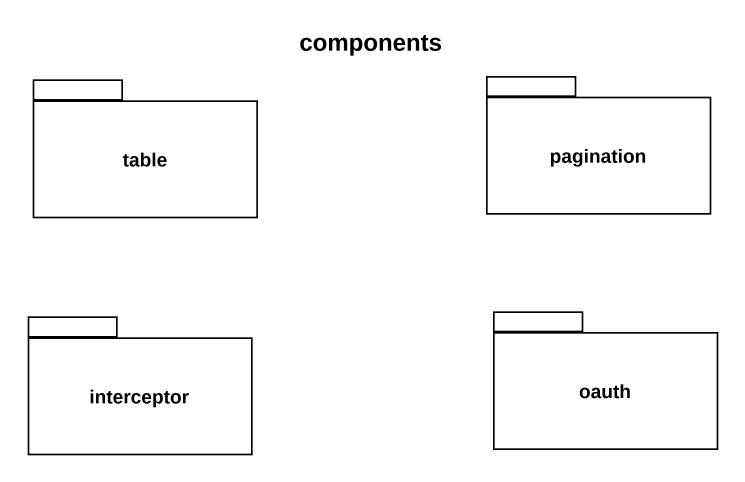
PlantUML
@startuml
title components
package pagination {
}
package table {
}
package oauth {
}
package interceptor {
}
@enduml
